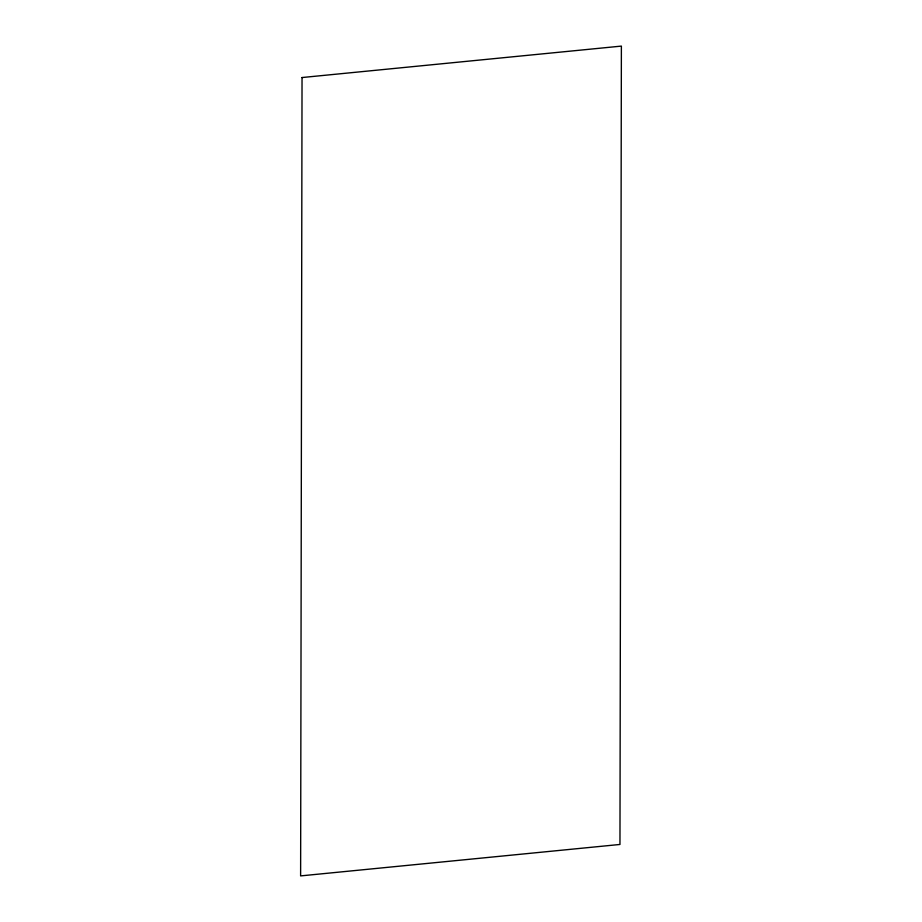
<?xml version="1.0" encoding="UTF-8"?>
<svg xmlns="http://www.w3.org/2000/svg" width="922" height="922" viewBox="0 0 922 922"><rect width="100%" height="100%" fill="white"/><g stroke="black" fill="none" stroke-linecap="round" stroke-linejoin="round"><path stroke-width="1.38" d="M302.036 77.54L300.618 875.9L619.964 844.46L621.382 46.1L302.036 77.54"/></g></svg>
